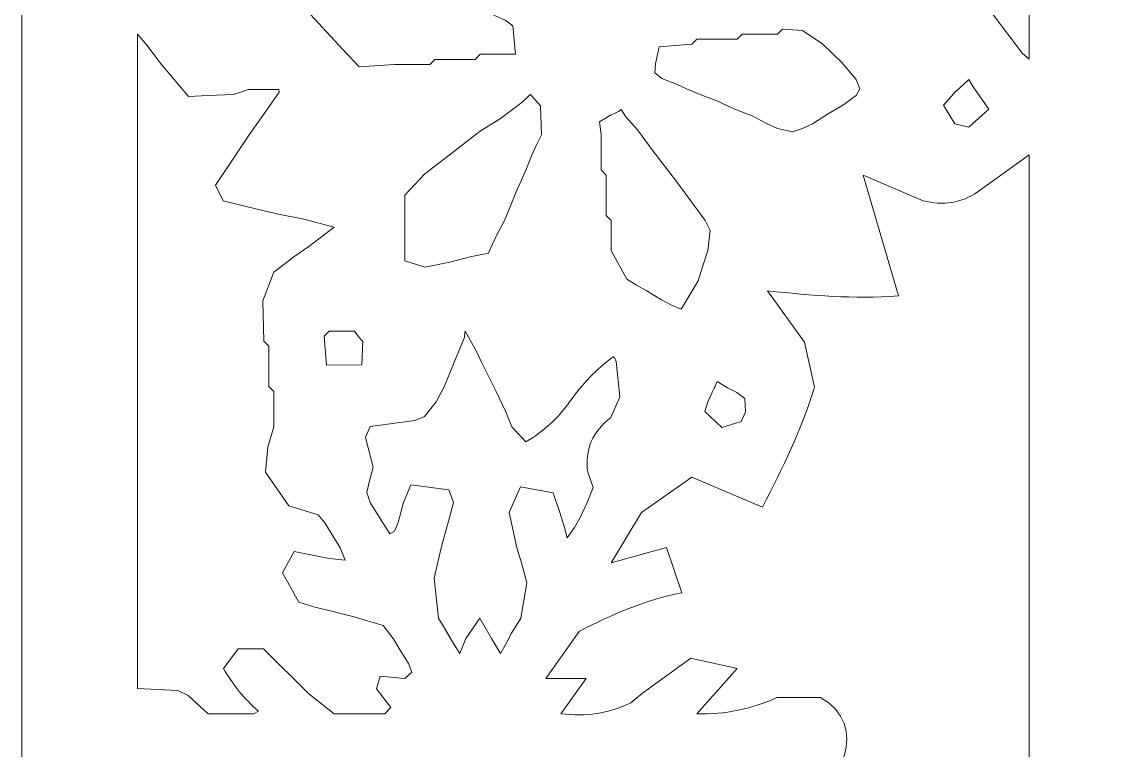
# Model space of a CAD drawing. Header units: centimetres. Extents: x -13.8 to 13.8, y -13.7 to 13.7.
# Drawn here: x 0.954 to 3.463, y 7.235 to 8.897 of the extents above; entities that cross this region are included whole.
import ezdxf

# ---------------------------------------------------------------- set-up
doc = ezdxf.new("R2010")
doc.units = ezdxf.units.CM
doc.header["$MEASUREMENT"] = 0
doc.layers.add('Layer 1', color=7, linetype='Continuous')

msp = doc.modelspace()

# ---------------------------------------------------------------- linework, layer by layer
at = {"layer": 'Layer 1', "lineweight": 0}
msp.add_lwpolyline([(0.95375, 0.85022), (13.77439, 0.85022), (13.77439, 13.67104), (0.95375, 13.67104), (0.95375, 0.85022)], close=True, dxfattribs=at)
at = {"layer": 'Layer 1', "color": 7, "lineweight": 0}
for points, knots in [([(3.23972, 9.98315), (3.23972, 9.98315), (3.25115, 9.97191), (3.25115, 9.97191), (3.25115, 9.97191), (3.25115, 9.97191), (3.25115, 8.81139), (3.25115, 8.81139), (3.25115, 8.81139), (3.25115, 8.81139), (3.23554, 8.82491), (3.23554, 8.82491), (3.23554, 8.82491), (3.23554, 8.82491), (3.2022, 8.86854), (3.2022, 8.86854), (3.2022, 8.86854), (3.2022, 8.86854), (3.16772, 8.91484), (3.16772, 8.91484), (3.16772, 8.91484), (3.16772, 8.91484), (3.1016, 8.94037), (3.1016, 8.94037), (3.1016, 8.94037), (3.1016, 8.94037), (3.00979, 8.93788), (3.00979, 8.93788), (3.00979, 8.93788), (3.00979, 8.93788), (2.99855, 8.92645), (2.99855, 8.92645), (2.99855, 8.92645), (2.99855, 8.92645), (2.94082, 8.92646), (2.94082, 8.92646), (2.94082, 8.92646), (2.94082, 8.92646), (2.93778, 8.94035), (2.93778, 8.94035), (2.93778, 8.94035), (2.93778, 8.94035), (2.9658, 8.98379), (2.9658, 8.98379), (2.9658, 8.98379), (2.9658, 8.98379), (2.98885, 9.01827), (2.98885, 9.01827), (2.98885, 9.01827), (2.98885, 9.01827), (3.01266, 9.05256), (3.01266, 9.05256), (3.01266, 9.05256), (3.01266, 9.05256), (3.046, 9.09847), (3.046, 9.09847), (3.046, 9.09847), (3.046, 9.09847), (3.06923, 9.13295), (3.06923, 9.13295), (3.06923, 9.13295), (3.06923, 9.13295), (3.05571, 9.18095), (3.05571, 9.18095), (3.05571, 9.18095), (3.05571, 9.18095), (2.99819, 9.19333), (2.99819, 9.19333), (2.99819, 9.19333), (2.99819, 9.19333), (2.94085, 9.20495), (2.94085, 9.20495), (2.94085, 9.20495), (2.94085, 9.20495), (2.89476, 9.21598), (2.89476, 9.21598), (2.89476, 9.21598), (2.89476, 9.21598), (2.83761, 9.22781), (2.83761, 9.22781), (2.83761, 9.22781), (2.83761, 9.22781), (2.82028, 9.23734), (2.82028, 9.23734), (2.82028, 9.23734), (2.82028, 9.23734), (2.81456, 9.2402), (2.81456, 9.2402), (2.81456, 9.2402), (2.81456, 9.2402), (2.83761, 9.26211), (2.83761, 9.26211), (2.83761, 9.26211), (2.83761, 9.26211), (2.88333, 9.29659), (2.88333, 9.29659), (2.88333, 9.29659), (2.88333, 9.29659), (2.92924, 9.33107), (2.92924, 9.33107), (2.92924, 9.33107), (2.92924, 9.33107), (2.96962, 9.37412), (2.96962, 9.37412), (2.96962, 9.37412), (2.96962, 9.37412), (2.96676, 9.44307), (2.96676, 9.44307), (2.96676, 9.44307), (2.96676, 9.44307), (2.96409, 9.54689), (2.96409, 9.54689), (2.96409, 9.54689), (2.96409, 9.54689), (2.95266, 9.55832), (2.95266, 9.55832), (2.95266, 9.55832), (2.95266, 9.55832), (2.95266, 9.65034), (2.95266, 9.65034), (2.95266, 9.65034), (2.95266, 9.65034), (2.9416, 9.68444), (2.9416, 9.68444), (2.9416, 9.68444), (2.9416, 9.68444), (2.91779, 9.72101), (2.91779, 9.72101), (2.91779, 9.72101), (2.91779, 9.72101), (2.94084, 9.73892), (2.94084, 9.73892), (2.94084, 9.73892), (2.94084, 9.73892), (2.97227, 9.7572), (2.97227, 9.7572), (2.97227, 9.7572), (2.97227, 9.7572), (2.98714, 9.78805), (2.98714, 9.78805), (2.98714, 9.78805), (2.98714, 9.78805), (2.98714, 9.91436), (2.98714, 9.91436), (2.98714, 9.91436), (2.98714, 9.91436), (2.99265, 9.91433), (2.99265, 9.91433), (2.99265, 9.91433), (2.99265, 9.91433), (3.03266, 9.88081), (3.03266, 9.88081), (3.03266, 9.88081), (3.03266, 9.88081), (3.06714, 9.85395), (3.06714, 9.85395), (3.06714, 9.85395), (3.09209, 9.82786), (3.11686, 9.80556), (3.14675, 9.78518), (3.14675, 9.78518), (3.14675, 9.78518), (3.17247, 9.8109), (3.17247, 9.8109), (3.17247, 9.8109), (3.17247, 9.8109), (3.18485, 9.84538), (3.18485, 9.84538), (3.18485, 9.84538), (3.18485, 9.84538), (3.19456, 9.86805), (3.19456, 9.86805), (3.19456, 9.86805), (3.19456, 9.86805), (3.20694, 9.90253), (3.20694, 9.90253), (3.20694, 9.90253), (3.20694, 9.90253), (3.21837, 9.93701), (3.21837, 9.93701), (3.21837, 9.93701), (3.21837, 9.93701), (3.22903, 9.96768), (3.22903, 9.96768), (3.22903, 9.96768), (3.22905, 9.96773), (3.23667, 9.97744), (3.23972, 9.98315)], [0, 0, 0, 0, 0.0208333, 0.0208333, 0.0208333, 0.0208333, 0.0416667, 0.0416667, 0.0416667, 0.0416667, 0.0625, 0.0625, 0.0625, 0.0625, 0.0833333, 0.0833333, 0.0833333, 0.0833333, 0.1041667, 0.1041667, 0.1041667, 0.1041667, 0.125, 0.125, 0.125, 0.125, 0.1458333, 0.1458333, 0.1458333, 0.1458333, 0.1666667, 0.1666667, 0.1666667, 0.1666667, 0.1875, 0.1875, 0.1875, 0.1875, 0.2083333, 0.2083333, 0.2083333, 0.2083333, 0.2291667, 0.2291667, 0.2291667, 0.2291667, 0.25, 0.25, 0.25, 0.25, 0.2708333, 0.2708333, 0.2708333, 0.2708333, 0.2916667, 0.2916667, 0.2916667, 0.2916667, 0.3125, 0.3125, 0.3125, 0.3125, 0.3333333, 0.3333333, 0.3333333, 0.3333333, 0.3541667, 0.3541667, 0.3541667, 0.3541667, 0.375, 0.375, 0.375, 0.375, 0.3958333, 0.3958333, 0.3958333, 0.3958333, 0.4166667, 0.4166667, 0.4166667, 0.4166667, 0.4375, 0.4375, 0.4375, 0.4375, 0.4583333, 0.4583333, 0.4583333, 0.4583333, 0.4791667, 0.4791667, 0.4791667, 0.4791667, 0.5, 0.5, 0.5, 0.5, 0.5208333, 0.5208333, 0.5208333, 0.5208333, 0.5416667, 0.5416667, 0.5416667, 0.5416667, 0.5625, 0.5625, 0.5625, 0.5625, 0.5833333, 0.5833333, 0.5833333, 0.5833333, 0.6041667, 0.6041667, 0.6041667, 0.6041667, 0.625, 0.625, 0.625, 0.625, 0.6458333, 0.6458333, 0.6458333, 0.6458333, 0.6666667, 0.6666667, 0.6666667, 0.6666667, 0.6875, 0.6875, 0.6875, 0.6875, 0.7083333, 0.7083333, 0.7083333, 0.7083333, 0.7291667, 0.7291667, 0.7291667, 0.7291667, 0.75, 0.75, 0.75, 0.75, 0.7708333, 0.7708333, 0.7708333, 0.7708333, 0.7916667, 0.7916667, 0.7916667, 0.7916667, 0.8125, 0.8125, 0.8125, 0.8125, 0.8333333, 0.8333333, 0.8333333, 0.8333333, 0.8541667, 0.8541667, 0.8541667, 0.8541667, 0.875, 0.875, 0.875, 0.875, 0.8958333, 0.8958333, 0.8958333, 0.8958333, 0.9166667, 0.9166667, 0.9166667, 0.9166667, 0.9375, 0.9375, 0.9375, 0.9375, 0.9583333, 0.9583333, 0.9583333, 0.9583333, 1, 1, 1, 1]), ([(1.75763, 9.02988), (1.75763, 9.02988), (1.79118, 9.01501), (1.79118, 9.01501), (1.79118, 9.01501), (1.79118, 9.01501), (1.81499, 9.00548), (1.81499, 9.00548), (1.81499, 9.00548), (1.81499, 9.00548), (1.84947, 8.99233), (1.84947, 8.99233), (1.84947, 8.99233), (1.84947, 8.99233), (1.87252, 8.98167), (1.87252, 8.98167), (1.87252, 8.98167), (1.87252, 8.98167), (1.907, 8.96376), (1.907, 8.96376), (1.907, 8.96376), (1.907, 8.96376), (1.94148, 8.95024), (1.94148, 8.95024), (1.94148, 8.95024), (1.94148, 8.95024), (1.97596, 8.93537), (1.97596, 8.93537), (1.97596, 8.93537), (1.97596, 8.93537), (1.99863, 8.92545), (1.99863, 8.92545), (1.99863, 8.92545), (1.99863, 8.92545), (2.05557, 8.90087), (2.05557, 8.90087), (2.05557, 8.90087), (2.05557, 8.90087), (2.07348, 8.88791), (2.07348, 8.88791), (2.07348, 8.88791), (2.07348, 8.88791), (2.0792, 8.82314), (2.0792, 8.82314), (2.0792, 8.82314), (2.0792, 8.82314), (1.99898, 8.82314), (1.99898, 8.82314), (1.99898, 8.82314), (1.99898, 8.82314), (1.98755, 8.81134), (1.98755, 8.81134), (1.98755, 8.81134), (1.98755, 8.81134), (1.89553, 8.81134), (1.89553, 8.81134), (1.89553, 8.81134), (1.89553, 8.81134), (1.8841, 8.79991), (1.8841, 8.79991), (1.8841, 8.79991), (1.8841, 8.79991), (1.80353, 8.79991), (1.80353, 8.79991), (1.80353, 8.79991), (1.80353, 8.79991), (1.72296, 8.79419), (1.72296, 8.79419), (1.72296, 8.79419), (1.72296, 8.79419), (1.6856, 8.83401), (1.6856, 8.83401), (1.6856, 8.83401), (1.6856, 8.83401), (1.61189, 8.91365), (1.61189, 8.91365), (1.61189, 8.91365), (1.61189, 8.91365), (1.63113, 8.95098), (1.63113, 8.95098), (1.63113, 8.95098), (1.63113, 8.95098), (1.65399, 8.96373), (1.65399, 8.96373), (1.65399, 8.96373), (1.65399, 8.96373), (1.68847, 8.98469), (1.68847, 8.98469), (1.68847, 8.98469), (1.68847, 8.98469), (1.71152, 8.99707), (1.71152, 8.99707), (1.71152, 8.99707), (1.71154, 8.99713), (1.75249, 9.02398), (1.75763, 9.02988)], [0, 0, 0, 0, 0.04, 0.04, 0.04, 0.04, 0.08, 0.08, 0.08, 0.08, 0.12, 0.12, 0.12, 0.12, 0.16, 0.16, 0.16, 0.16, 0.2, 0.2, 0.2, 0.2, 0.24, 0.24, 0.24, 0.24, 0.28, 0.28, 0.28, 0.28, 0.32, 0.32, 0.32, 0.32, 0.36, 0.36, 0.36, 0.36, 0.4, 0.4, 0.4, 0.4, 0.44, 0.44, 0.44, 0.44, 0.48, 0.48, 0.48, 0.48, 0.52, 0.52, 0.52, 0.52, 0.56, 0.56, 0.56, 0.56, 0.6, 0.6, 0.6, 0.6, 0.64, 0.64, 0.64, 0.64, 0.68, 0.68, 0.68, 0.68, 0.72, 0.72, 0.72, 0.72, 0.76, 0.76, 0.76, 0.76, 0.8, 0.8, 0.8, 0.8, 0.84, 0.84, 0.84, 0.84, 0.88, 0.88, 0.88, 0.88, 0.92, 0.92, 0.92, 0.92, 1, 1, 1, 1]), ([(1.21756, 8.86891), (1.21756, 8.86891), (1.2387, 8.84377), (1.2387, 8.84377), (1.2387, 8.84377), (1.2387, 8.84377), (1.27204, 8.79977), (1.27204, 8.79977), (1.27204, 8.79977), (1.27204, 8.79977), (1.33337, 8.72624), (1.33337, 8.72624), (1.33337, 8.72624), (1.33337, 8.72624), (1.37832, 8.7291), (1.37832, 8.7291), (1.37832, 8.7291), (1.37832, 8.7291), (1.43605, 8.73119), (1.43605, 8.73119), (1.43605, 8.73119), (1.43605, 8.73119), (1.47053, 8.74243), (1.47053, 8.74243), (1.47053, 8.74243), (1.47053, 8.74243), (1.53948, 8.74244), (1.53948, 8.74244), (1.53948, 8.74244), (1.53948, 8.74244), (1.54025, 8.73654), (1.54025, 8.73654), (1.54025, 8.73654), (1.54025, 8.73654), (1.49606, 8.67349), (1.49606, 8.67349), (1.49606, 8.67349), (1.49606, 8.67349), (1.47225, 8.63901), (1.47225, 8.63901), (1.47225, 8.63901), (1.47225, 8.63901), (1.42616, 8.57024), (1.42616, 8.57024), (1.42616, 8.57024), (1.42616, 8.57024), (1.39473, 8.52394), (1.39473, 8.52394), (1.39473, 8.52394), (1.39473, 8.52394), (1.41264, 8.48851), (1.41264, 8.48851), (1.41264, 8.48851), (1.41264, 8.48851), (1.49342, 8.46851), (1.49342, 8.46851), (1.49342, 8.46851), (1.49342, 8.46851), (1.53914, 8.45785), (1.53914, 8.45785), (1.53914, 8.45785), (1.53914, 8.45785), (1.59687, 8.44682), (1.59687, 8.44682), (1.59687, 8.44682), (1.59687, 8.44682), (1.66564, 8.42854), (1.66564, 8.42854), (1.66564, 8.42854), (1.66564, 8.42854), (1.60812, 8.38414), (1.60812, 8.38414), (1.60812, 8.38414), (1.60812, 8.38414), (1.57364, 8.36033), (1.57364, 8.36033), (1.57364, 8.36033), (1.57364, 8.36033), (1.52792, 8.32585), (1.52792, 8.32585), (1.52792, 8.32585), (1.52792, 8.32585), (1.50297, 8.25994), (1.50297, 8.25994), (1.50297, 8.25994), (1.50297, 8.25994), (1.50506, 8.16831), (1.50506, 8.16831), (1.50506, 8.16831), (1.50506, 8.16831), (1.51649, 8.15669), (1.51649, 8.15669), (1.51649, 8.15669), (1.51649, 8.15669), (1.51649, 8.06488), (1.51649, 8.06488), (1.51649, 8.06488), (1.51649, 8.06488), (1.52792, 8.05326), (1.52792, 8.05326), (1.52792, 8.05326), (1.52792, 8.05326), (1.52792, 7.97285), (1.52792, 7.97285), (1.52792, 7.97285), (1.52792, 7.97285), (1.5144, 7.92676), (1.5144, 7.92676), (1.5144, 7.92676), (1.5144, 7.92676), (1.5089, 7.86924), (1.5089, 7.86924), (1.5089, 7.86924), (1.5089, 7.86924), (1.56243, 7.79264), (1.56243, 7.79264), (1.56243, 7.79264), (1.56243, 7.79264), (1.62929, 7.77168), (1.62929, 7.77168), (1.62929, 7.77168), (1.62929, 7.77168), (1.64472, 7.75377), (1.64472, 7.75377), (1.64472, 7.75377), (1.64472, 7.75377), (1.6792, 7.69681), (1.6792, 7.69681), (1.6792, 7.69681), (1.6792, 7.69681), (1.69063, 7.66823), (1.69063, 7.66823), (1.69063, 7.66823), (1.69063, 7.66823), (1.65406, 7.67204), (1.65406, 7.67204), (1.65406, 7.67204), (1.65406, 7.67204), (1.57479, 7.68823), (1.57479, 7.68823), (1.57479, 7.68823), (1.57479, 7.68823), (1.54793, 7.63965), (1.54793, 7.63965), (1.54793, 7.63965), (1.54793, 7.63965), (1.58508, 7.57239), (1.58508, 7.57239), (1.58508, 7.57239), (1.58508, 7.57239), (1.61956, 7.56173), (1.61956, 7.56173), (1.61956, 7.56173), (1.61956, 7.56173), (1.66565, 7.5507), (1.66565, 7.5507), (1.66565, 7.5507), (1.66565, 7.5507), (1.71156, 7.5389), (1.71156, 7.5389), (1.71156, 7.5389), (1.71156, 7.5389), (1.77768, 7.51966), (1.77768, 7.51966), (1.77768, 7.51966), (1.77768, 7.51966), (1.80054, 7.49013), (1.80054, 7.49013), (1.80054, 7.49013), (1.80054, 7.49013), (1.81427, 7.46727), (1.81427, 7.46727), (1.81427, 7.46727), (1.81427, 7.46727), (1.83504, 7.43279), (1.83504, 7.43279), (1.83504, 7.43279), (1.83504, 7.43279), (1.84285, 7.41279), (1.84285, 7.41279), (1.84285, 7.41279), (1.84285, 7.41279), (1.82666, 7.39832), (1.82666, 7.39832), (1.82666, 7.39832), (1.82666, 7.39832), (1.77086, 7.40422), (1.77086, 7.40422), (1.77086, 7.40422), (1.77086, 7.40422), (1.76229, 7.37527), (1.76229, 7.37527), (1.76229, 7.37527), (1.76229, 7.37527), (1.79505, 7.33222), (1.79505, 7.33222), (1.79505, 7.33222), (1.79505, 7.33222), (1.78095, 7.31812), (1.78095, 7.31812), (1.78095, 7.31812), (1.78095, 7.31812), (1.66566, 7.31816), (1.66566, 7.31816), (1.66566, 7.31816), (1.66566, 7.31816), (1.60814, 7.36388), (1.60814, 7.36388), (1.60814, 7.36388), (1.60814, 7.36388), (1.5049, 7.46638), (1.5049, 7.46638), (1.5049, 7.46638), (1.5049, 7.46638), (1.44717, 7.46638), (1.44717, 7.46638), (1.44717, 7.46638), (1.44717, 7.46638), (1.41307, 7.42122), (1.41307, 7.42122), (1.41307, 7.42122), (1.43572, 7.38331), (1.46011, 7.35264), (1.49345, 7.32367), (1.49345, 7.32367), (1.49345, 7.32367), (1.48202, 7.31814), (1.48202, 7.31814), (1.48202, 7.31814), (1.48202, 7.31814), (1.37856, 7.31814), (1.37856, 7.31814), (1.37856, 7.31814), (1.37856, 7.31814), (1.33244, 7.35986), (1.33244, 7.35986), (1.33244, 7.35986), (1.33244, 7.35986), (1.30939, 7.37148), (1.30939, 7.37148), (1.30939, 7.37148), (1.30939, 7.37148), (1.21755, 7.37566), (1.21755, 7.37566), (1.21755, 7.37566), (1.21755, 7.37566), (1.21756, 8.86891), (1.21756, 8.86891)], [0, 0, 0, 0, 0.015873, 0.015873, 0.015873, 0.015873, 0.031746, 0.031746, 0.031746, 0.031746, 0.047619, 0.047619, 0.047619, 0.047619, 0.0634921, 0.0634921, 0.0634921, 0.0634921, 0.0793651, 0.0793651, 0.0793651, 0.0793651, 0.0952381, 0.0952381, 0.0952381, 0.0952381, 0.1111111, 0.1111111, 0.1111111, 0.1111111, 0.1269841, 0.1269841, 0.1269841, 0.1269841, 0.1428571, 0.1428571, 0.1428571, 0.1428571, 0.1587302, 0.1587302, 0.1587302, 0.1587302, 0.1746032, 0.1746032, 0.1746032, 0.1746032, 0.1904762, 0.1904762, 0.1904762, 0.1904762, 0.2063492, 0.2063492, 0.2063492, 0.2063492, 0.2222222, 0.2222222, 0.2222222, 0.2222222, 0.2380952, 0.2380952, 0.2380952, 0.2380952, 0.2539683, 0.2539683, 0.2539683, 0.2539683, 0.2698413, 0.2698413, 0.2698413, 0.2698413, 0.2857143, 0.2857143, 0.2857143, 0.2857143, 0.3015873, 0.3015873, 0.3015873, 0.3015873, 0.3174603, 0.3174603, 0.3174603, 0.3174603, 0.3333333, 0.3333333, 0.3333333, 0.3333333, 0.3492063, 0.3492063, 0.3492063, 0.3492063, 0.3650794, 0.3650794, 0.3650794, 0.3650794, 0.3809524, 0.3809524, 0.3809524, 0.3809524, 0.3968254, 0.3968254, 0.3968254, 0.3968254, 0.4126984, 0.4126984, 0.4126984, 0.4126984, 0.4285714, 0.4285714, 0.4285714, 0.4285714, 0.4444444, 0.4444444, 0.4444444, 0.4444444, 0.4603175, 0.4603175, 0.4603175, 0.4603175, 0.4761905, 0.4761905, 0.4761905, 0.4761905, 0.4920635, 0.4920635, 0.4920635, 0.4920635, 0.5079365, 0.5079365, 0.5079365, 0.5079365, 0.5238095, 0.5238095, 0.5238095, 0.5238095, 0.5396825, 0.5396825, 0.5396825, 0.5396825, 0.5555556, 0.5555556, 0.5555556, 0.5555556, 0.5714286, 0.5714286, 0.5714286, 0.5714286, 0.5873016, 0.5873016, 0.5873016, 0.5873016, 0.6031746, 0.6031746, 0.6031746, 0.6031746, 0.6190476, 0.6190476, 0.6190476, 0.6190476, 0.6349206, 0.6349206, 0.6349206, 0.6349206, 0.6507937, 0.6507937, 0.6507937, 0.6507937, 0.6666667, 0.6666667, 0.6666667, 0.6666667, 0.6825397, 0.6825397, 0.6825397, 0.6825397, 0.6984127, 0.6984127, 0.6984127, 0.6984127, 0.7142857, 0.7142857, 0.7142857, 0.7142857, 0.7301587, 0.7301587, 0.7301587, 0.7301587, 0.7460317, 0.7460317, 0.7460317, 0.7460317, 0.7619048, 0.7619048, 0.7619048, 0.7619048, 0.7777778, 0.7777778, 0.7777778, 0.7777778, 0.7936508, 0.7936508, 0.7936508, 0.7936508, 0.8095238, 0.8095238, 0.8095238, 0.8095238, 0.8253968, 0.8253968, 0.8253968, 0.8253968, 0.8412698, 0.8412698, 0.8412698, 0.8412698, 0.8571429, 0.8571429, 0.8571429, 0.8571429, 0.8730159, 0.8730159, 0.8730159, 0.8730159, 0.8888889, 0.8888889, 0.8888889, 0.8888889, 0.9047619, 0.9047619, 0.9047619, 0.9047619, 0.9206349, 0.9206349, 0.9206349, 0.9206349, 0.9365079, 0.9365079, 0.9365079, 0.9365079, 0.952381, 0.952381, 0.952381, 0.952381, 0.968254, 0.968254, 0.968254, 0.968254, 1, 1, 1, 1]), ([(2.68825, 8.88034), (2.68825, 8.88034), (2.73415, 8.8773), (2.73415, 8.8773), (2.73415, 8.8773), (2.73415, 8.8773), (2.78006, 8.84587), (2.78006, 8.84587), (2.78006, 8.84587), (2.78006, 8.84587), (2.82406, 8.80377), (2.82406, 8.80377), (2.82406, 8.80377), (2.82406, 8.80377), (2.85663, 8.76528), (2.85663, 8.76528), (2.85663, 8.76528), (2.85663, 8.76528), (2.86501, 8.74413), (2.86501, 8.74413), (2.86501, 8.74413), (2.86501, 8.74413), (2.85644, 8.72871), (2.85644, 8.72871), (2.85644, 8.72871), (2.85644, 8.72871), (2.82578, 8.70699), (2.82578, 8.70699), (2.82578, 8.70699), (2.82578, 8.70699), (2.7913, 8.68585), (2.7913, 8.68585), (2.7913, 8.68585), (2.7913, 8.68585), (2.75683, 8.66452), (2.75683, 8.66452), (2.75683, 8.66452), (2.75683, 8.66452), (2.73415, 8.65346), (2.73415, 8.65346), (2.73415, 8.65346), (2.73415, 8.65346), (2.71108, 8.64566), (2.71108, 8.64566), (2.71108, 8.64566), (2.71108, 8.64566), (2.6766, 8.65346), (2.6766, 8.65346), (2.6766, 8.65346), (2.6766, 8.65346), (2.65356, 8.66394), (2.65356, 8.66394), (2.65356, 8.66394), (2.65356, 8.66394), (2.61908, 8.68222), (2.61908, 8.68222), (2.61908, 8.68222), (2.61908, 8.68222), (2.58461, 8.69519), (2.58461, 8.69519), (2.58461, 8.69519), (2.58461, 8.69519), (2.56175, 8.70585), (2.56175, 8.70585), (2.56175, 8.70585), (2.56175, 8.70585), (2.53868, 8.71672), (2.53868, 8.71672), (2.53868, 8.71672), (2.53868, 8.71672), (2.5042, 8.72966), (2.5042, 8.72966), (2.5042, 8.72966), (2.5042, 8.72966), (2.46973, 8.74413), (2.46973, 8.74413), (2.46973, 8.74413), (2.46973, 8.74413), (2.44668, 8.7548), (2.44668, 8.7548), (2.44668, 8.7548), (2.44668, 8.7548), (2.41334, 8.76795), (2.41334, 8.76795), (2.41334, 8.76795), (2.41334, 8.76795), (2.39715, 8.78073), (2.39715, 8.78073), (2.39715, 8.78073), (2.39715, 8.78073), (2.39906, 8.80073), (2.39906, 8.80073), (2.39906, 8.80073), (2.39906, 8.80073), (2.40668, 8.83997), (2.40668, 8.83997), (2.40668, 8.83997), (2.40668, 8.83997), (2.48155, 8.84587), (2.48155, 8.84587), (2.48155, 8.84587), (2.48155, 8.84587), (2.49296, 8.85748), (2.49296, 8.85748), (2.49296, 8.85748), (2.49296, 8.85748), (2.58498, 8.85748), (2.58498, 8.85748), (2.58498, 8.85748), (2.58498, 8.85748), (2.59622, 8.86891), (2.59622, 8.86891), (2.59622, 8.86891), (2.59622, 8.86891), (2.677, 8.86891), (2.677, 8.86891), (2.677, 8.86891), (2.677, 8.86891), (2.68825, 8.88034), (2.68825, 8.88034)], [0, 0, 0, 0, 0.0322581, 0.0322581, 0.0322581, 0.0322581, 0.0645161, 0.0645161, 0.0645161, 0.0645161, 0.0967742, 0.0967742, 0.0967742, 0.0967742, 0.1290323, 0.1290323, 0.1290323, 0.1290323, 0.1612903, 0.1612903, 0.1612903, 0.1612903, 0.1935484, 0.1935484, 0.1935484, 0.1935484, 0.2258065, 0.2258065, 0.2258065, 0.2258065, 0.2580645, 0.2580645, 0.2580645, 0.2580645, 0.2903226, 0.2903226, 0.2903226, 0.2903226, 0.3225806, 0.3225806, 0.3225806, 0.3225806, 0.3548387, 0.3548387, 0.3548387, 0.3548387, 0.3870968, 0.3870968, 0.3870968, 0.3870968, 0.4193548, 0.4193548, 0.4193548, 0.4193548, 0.4516129, 0.4516129, 0.4516129, 0.4516129, 0.483871, 0.483871, 0.483871, 0.483871, 0.516129, 0.516129, 0.516129, 0.516129, 0.5483871, 0.5483871, 0.5483871, 0.5483871, 0.5806452, 0.5806452, 0.5806452, 0.5806452, 0.6129032, 0.6129032, 0.6129032, 0.6129032, 0.6451613, 0.6451613, 0.6451613, 0.6451613, 0.6774194, 0.6774194, 0.6774194, 0.6774194, 0.7096774, 0.7096774, 0.7096774, 0.7096774, 0.7419355, 0.7419355, 0.7419355, 0.7419355, 0.7741935, 0.7741935, 0.7741935, 0.7741935, 0.8064516, 0.8064516, 0.8064516, 0.8064516, 0.8387097, 0.8387097, 0.8387097, 0.8387097, 0.8709677, 0.8709677, 0.8709677, 0.8709677, 0.9032258, 0.9032258, 0.9032258, 0.9032258, 0.9354839, 0.9354839, 0.9354839, 0.9354839, 1, 1, 1, 1]), ([(3.11325, 8.76549), (3.11325, 8.76549), (3.12296, 8.74834), (3.12296, 8.74834), (3.12296, 8.74834), (3.12296, 8.74834), (3.15916, 8.6973), (3.15916, 8.6973), (3.15916, 8.6973), (3.15916, 8.6973), (3.11325, 8.65634), (3.11325, 8.65634), (3.11325, 8.65634), (3.11325, 8.65634), (3.08163, 8.66454), (3.08163, 8.66454), (3.08163, 8.66454), (3.08163, 8.66454), (3.05573, 8.70703), (3.05573, 8.70703), (3.05573, 8.70703), (3.05573, 8.70703), (3.07878, 8.73351), (3.07878, 8.73351), (3.07878, 8.73351), (3.07874, 8.73347), (3.10735, 8.75937), (3.11325, 8.76549)], [0, 0, 0, 0, 0.125, 0.125, 0.125, 0.125, 0.25, 0.25, 0.25, 0.25, 0.375, 0.375, 0.375, 0.375, 0.5, 0.5, 0.5, 0.5, 0.625, 0.625, 0.625, 0.625, 0.75, 0.75, 0.75, 0.75, 1, 1, 1, 1]), ([(2.11368, 8.7312), (2.11368, 8.7312), (2.13654, 8.7049), (2.13654, 8.7049), (2.13654, 8.7049), (2.13654, 8.7049), (2.13866, 8.63899), (2.13866, 8.63899), (2.13866, 8.63899), (2.13866, 8.63899), (2.12723, 8.61594), (2.12723, 8.61594), (2.12723, 8.61594), (2.12723, 8.61594), (2.11657, 8.59289), (2.11657, 8.59289), (2.11657, 8.59289), (2.11657, 8.59289), (2.10305, 8.55841), (2.10305, 8.55841), (2.10305, 8.55841), (2.10305, 8.55841), (2.09276, 8.53574), (2.09276, 8.53574), (2.09276, 8.53574), (2.09276, 8.53574), (2.0821, 8.51251), (2.0821, 8.51251), (2.0821, 8.51251), (2.0821, 8.51251), (2.06858, 8.47822), (2.06858, 8.47822), (2.06858, 8.47822), (2.06858, 8.47822), (2.05448, 8.44374), (2.05448, 8.44374), (2.05448, 8.44374), (2.05448, 8.44374), (2.0362, 8.40926), (2.0362, 8.40926), (2.0362, 8.40926), (2.0362, 8.40926), (2.02173, 8.37783), (2.02173, 8.37783), (2.02173, 8.37783), (2.02173, 8.37783), (2.01792, 8.36889), (2.01792, 8.36889), (2.01792, 8.36889), (2.01792, 8.36889), (1.97601, 8.36032), (1.97601, 8.36032), (1.97601, 8.36032), (1.97601, 8.36032), (1.92971, 8.34889), (1.92971, 8.34889), (1.92971, 8.34889), (1.92971, 8.34889), (1.87256, 8.33746), (1.87256, 8.33746), (1.87256, 8.33746), (1.87256, 8.33746), (1.82665, 8.35193), (1.82665, 8.35193), (1.82665, 8.35193), (1.82665, 8.35193), (1.82665, 8.50129), (1.82665, 8.50129), (1.82665, 8.50129), (1.82665, 8.50129), (1.87256, 8.55024), (1.87256, 8.55024), (1.87256, 8.55024), (1.87256, 8.55024), (1.91847, 8.58472), (1.91847, 8.58472), (1.91847, 8.58472), (1.91847, 8.58472), (1.99885, 8.64777), (1.99885, 8.64777), (1.99885, 8.64777), (1.99885, 8.64777), (2.04497, 8.67635), (2.04497, 8.67635), (2.04497, 8.67635), (2.04497, 8.67635), (2.08802, 8.70797), (2.08802, 8.70797), (2.08802, 8.70797), (2.08796, 8.70794), (2.10759, 8.72527), (2.11368, 8.7312)], [0, 0, 0, 0, 0.0416667, 0.0416667, 0.0416667, 0.0416667, 0.0833333, 0.0833333, 0.0833333, 0.0833333, 0.125, 0.125, 0.125, 0.125, 0.1666667, 0.1666667, 0.1666667, 0.1666667, 0.2083333, 0.2083333, 0.2083333, 0.2083333, 0.25, 0.25, 0.25, 0.25, 0.2916667, 0.2916667, 0.2916667, 0.2916667, 0.3333333, 0.3333333, 0.3333333, 0.3333333, 0.375, 0.375, 0.375, 0.375, 0.4166667, 0.4166667, 0.4166667, 0.4166667, 0.4583333, 0.4583333, 0.4583333, 0.4583333, 0.5, 0.5, 0.5, 0.5, 0.5416667, 0.5416667, 0.5416667, 0.5416667, 0.5833333, 0.5833333, 0.5833333, 0.5833333, 0.625, 0.625, 0.625, 0.625, 0.6666667, 0.6666667, 0.6666667, 0.6666667, 0.7083333, 0.7083333, 0.7083333, 0.7083333, 0.75, 0.75, 0.75, 0.75, 0.7916667, 0.7916667, 0.7916667, 0.7916667, 0.8333333, 0.8333333, 0.8333333, 0.8333333, 0.875, 0.875, 0.875, 0.875, 0.9166667, 0.9166667, 0.9166667, 0.9166667, 1, 1, 1, 1]), ([(2.32058, 8.6967), (2.32058, 8.6967), (2.33124, 8.68051), (2.33124, 8.68051), (2.33124, 8.68051), (2.33124, 8.68051), (2.35772, 8.65043), (2.35772, 8.65043), (2.35772, 8.65043), (2.35772, 8.65043), (2.39124, 8.60471), (2.39124, 8.60471), (2.39124, 8.60471), (2.39124, 8.60471), (2.44402, 8.53576), (2.44402, 8.53576), (2.44402, 8.53576), (2.44402, 8.53576), (2.4785, 8.48946), (2.4785, 8.48946), (2.4785, 8.48946), (2.4785, 8.48946), (2.51184, 8.44374), (2.51184, 8.44374), (2.51184, 8.44374), (2.51184, 8.44374), (2.52364, 8.42051), (2.52364, 8.42051), (2.52364, 8.42051), (2.52364, 8.42051), (2.51774, 8.37479), (2.51774, 8.37479), (2.51774, 8.37479), (2.51774, 8.37479), (2.50631, 8.34031), (2.50631, 8.34031), (2.50631, 8.34031), (2.50631, 8.34031), (2.49565, 8.30583), (2.49565, 8.30583), (2.49565, 8.30583), (2.49565, 8.30583), (2.45736, 8.24164), (2.45736, 8.24164), (2.45736, 8.24164), (2.45736, 8.24164), (2.43527, 8.2504), (2.43527, 8.2504), (2.43527, 8.2504), (2.43527, 8.2504), (2.41222, 8.26278), (2.41222, 8.26278), (2.41222, 8.26278), (2.41222, 8.26278), (2.37774, 8.28374), (2.37774, 8.28374), (2.37774, 8.28374), (2.37774, 8.28374), (2.35507, 8.29612), (2.35507, 8.29612), (2.35507, 8.29612), (2.35507, 8.29612), (2.33298, 8.30964), (2.33298, 8.30964), (2.33298, 8.30964), (2.33298, 8.30964), (2.29792, 8.37518), (2.29792, 8.37518), (2.29792, 8.37518), (2.29792, 8.37518), (2.29792, 8.44395), (2.29792, 8.44395), (2.29792, 8.44395), (2.29792, 8.44395), (2.28612, 8.45538), (2.28612, 8.45538), (2.28612, 8.45538), (2.28612, 8.45538), (2.28612, 8.5474), (2.28612, 8.5474), (2.28612, 8.5474), (2.28612, 8.5474), (2.27469, 8.55883), (2.27469, 8.55883), (2.27469, 8.55883), (2.27469, 8.55883), (2.27469, 8.63903), (2.27469, 8.63903), (2.27469, 8.63903), (2.27469, 8.63903), (2.27088, 8.66874), (2.27088, 8.66874), (2.27088, 8.66874), (2.27088, 8.66874), (2.29469, 8.68321), (2.29469, 8.68321), (2.29469, 8.68321), (2.29465, 8.68317), (2.31465, 8.69138), (2.32058, 8.6967)], [0, 0, 0, 0, 0.0384615, 0.0384615, 0.0384615, 0.0384615, 0.0769231, 0.0769231, 0.0769231, 0.0769231, 0.1153846, 0.1153846, 0.1153846, 0.1153846, 0.1538462, 0.1538462, 0.1538462, 0.1538462, 0.1923077, 0.1923077, 0.1923077, 0.1923077, 0.2307692, 0.2307692, 0.2307692, 0.2307692, 0.2692308, 0.2692308, 0.2692308, 0.2692308, 0.3076923, 0.3076923, 0.3076923, 0.3076923, 0.3461538, 0.3461538, 0.3461538, 0.3461538, 0.3846154, 0.3846154, 0.3846154, 0.3846154, 0.4230769, 0.4230769, 0.4230769, 0.4230769, 0.4615385, 0.4615385, 0.4615385, 0.4615385, 0.5, 0.5, 0.5, 0.5, 0.5384615, 0.5384615, 0.5384615, 0.5384615, 0.5769231, 0.5769231, 0.5769231, 0.5769231, 0.6153846, 0.6153846, 0.6153846, 0.6153846, 0.6538462, 0.6538462, 0.6538462, 0.6538462, 0.6923077, 0.6923077, 0.6923077, 0.6923077, 0.7307692, 0.7307692, 0.7307692, 0.7307692, 0.7692308, 0.7692308, 0.7692308, 0.7692308, 0.8076923, 0.8076923, 0.8076923, 0.8076923, 0.8461538, 0.8461538, 0.8461538, 0.8461538, 0.8846154, 0.8846154, 0.8846154, 0.8846154, 0.9230769, 0.9230769, 0.9230769, 0.9230769, 1, 1, 1, 1]), ([(3.25117, 8.59327), (3.25117, 8.59327), (3.25117, 5.92799), (3.25117, 5.92799), (3.25117, 5.92799), (3.25117, 5.92799), (3.07877, 6.05449), (3.07877, 6.05449), (3.07877, 6.05449), (3.07877, 6.05449), (2.87208, 5.97392), (2.87208, 5.97392), (2.87208, 5.97392), (2.90523, 6.07012), (2.92846, 6.16024), (2.94103, 6.26139), (2.94103, 6.26139), (2.94103, 6.26139), (2.73587, 6.24025), (2.73587, 6.24025), (2.73587, 6.24025), (2.73587, 6.24025), (2.66538, 6.23834), (2.66538, 6.23834), (2.66538, 6.23834), (2.66538, 6.23834), (2.75034, 6.37397), (2.75034, 6.37397), (2.75034, 6.37397), (2.75034, 6.37397), (2.75492, 6.47742), (2.75492, 6.47742), (2.75492, 6.47742), (2.75492, 6.47742), (2.6688, 6.68049), (2.6688, 6.68049), (2.6688, 6.68049), (2.6688, 6.68049), (2.64253, 6.7323), (2.64253, 6.7323), (2.64253, 6.7323), (2.64253, 6.7323), (2.48156, 6.66314), (2.48156, 6.66314), (2.48156, 6.66314), (2.48156, 6.66314), (2.35506, 6.74392), (2.35506, 6.74392), (2.35506, 6.74392), (2.35506, 6.74392), (2.29791, 6.85859), (2.29791, 6.85859), (2.29791, 6.85859), (2.29791, 6.85859), (2.42401, 6.82411), (2.42401, 6.82411), (2.42401, 6.82411), (2.42401, 6.82411), (2.45849, 6.92754), (2.45849, 6.92754), (2.45849, 6.92754), (2.45849, 6.92754), (2.26362, 6.98583), (2.26362, 6.98583), (2.26362, 6.98583), (2.26362, 6.98583), (2.20647, 7.02507), (2.20647, 7.02507), (2.20647, 7.02507), (2.20647, 7.02507), (2.13694, 7.12262), (2.13694, 7.12262), (2.13694, 7.12262), (2.13694, 7.12262), (2.24017, 7.12261), (2.24017, 7.12261), (2.24017, 7.12261), (2.24017, 7.12261), (2.18265, 7.20318), (2.18265, 7.20318), (2.18265, 7.20318), (2.18265, 7.20318), (2.30857, 7.18947), (2.30857, 7.18947), (2.30857, 7.18947), (2.30857, 7.18947), (2.36535, 7.15804), (2.36535, 7.15804), (2.36535, 7.15804), (2.36535, 7.15804), (2.51603, 7.03099), (2.51603, 7.03099), (2.51603, 7.03099), (2.51603, 7.03099), (2.58498, 7.09994), (2.58498, 7.09994), (2.58498, 7.09994), (2.58498, 7.09994), (2.49296, 7.20318), (2.49296, 7.20318), (2.49296, 7.20318), (2.57011, 7.19537), (2.63851, 7.17976), (2.70976, 7.14852), (2.70976, 7.14852), (2.83224, 7.13481), (2.88539, 7.29597), (2.7753, 7.35503), (2.7753, 7.35503), (2.7753, 7.35503), (2.6755, 7.35484), (2.6755, 7.35484), (2.6755, 7.35484), (2.6151, 7.32857), (2.5589, 7.31637), (2.49299, 7.31806), (2.49299, 7.31806), (2.49299, 7.31806), (2.58501, 7.42133), (2.58501, 7.42133), (2.58501, 7.42133), (2.58501, 7.42133), (2.4791, 7.44514), (2.4791, 7.44514), (2.4791, 7.44514), (2.4791, 7.44514), (2.3688, 7.36513), (2.3688, 7.36513), (2.3688, 7.36513), (2.3688, 7.36513), (2.34271, 7.34322), (2.34271, 7.34322), (2.34271, 7.34322), (2.28956, 7.31864), (2.24079, 7.31083), (2.18288, 7.31808), (2.18288, 7.31808), (2.18288, 7.31808), (2.24022, 7.39828), (2.24022, 7.39828), (2.24022, 7.39828), (2.24022, 7.39828), (2.14818, 7.39828), (2.14818, 7.39828), (2.14818, 7.39828), (2.14818, 7.39828), (2.22438, 7.50591), (2.22438, 7.50591), (2.22438, 7.50591), (2.30058, 7.54496), (2.37355, 7.57753), (2.45851, 7.59391), (2.45851, 7.59391), (2.45851, 7.59391), (2.42403, 7.69718), (2.42403, 7.69718), (2.42403, 7.69718), (2.42403, 7.69718), (2.29793, 7.6627), (2.29793, 7.6627), (2.29793, 7.6627), (2.29793, 7.6627), (2.3667, 7.77737), (2.3667, 7.77737), (2.3667, 7.77737), (2.3667, 7.77737), (2.48158, 7.85815), (2.48158, 7.85815), (2.48158, 7.85815), (2.48158, 7.85815), (2.64255, 7.7892), (2.64255, 7.7892), (2.64255, 7.7892), (2.68978, 7.88178), (2.73055, 7.96256), (2.76122, 8.06294), (2.76122, 8.06294), (2.76122, 8.06294), (2.73855, 8.16581), (2.73855, 8.16581), (2.73855, 8.16581), (2.73855, 8.16581), (2.65378, 8.28315), (2.65378, 8.28315), (2.65378, 8.28315), (2.75742, 8.27249), (2.84828, 8.26391), (2.95287, 8.27172), (2.95287, 8.27172), (2.95287, 8.27172), (2.87209, 8.54736), (2.87209, 8.54736), (2.87209, 8.54736), (2.87209, 8.54736), (3.00925, 8.48849), (3.00925, 8.48849), (3.00925, 8.48849), (3.05344, 8.47783), (3.09669, 8.4824), (3.1344, 8.50963), (3.1344, 8.50963), (3.1344, 8.50963), (3.25117, 8.59327), (3.25117, 8.59327)], [0, 0, 0, 0, 0.0192308, 0.0192308, 0.0192308, 0.0192308, 0.0384615, 0.0384615, 0.0384615, 0.0384615, 0.0576923, 0.0576923, 0.0576923, 0.0576923, 0.0769231, 0.0769231, 0.0769231, 0.0769231, 0.0961538, 0.0961538, 0.0961538, 0.0961538, 0.1153846, 0.1153846, 0.1153846, 0.1153846, 0.1346154, 0.1346154, 0.1346154, 0.1346154, 0.1538462, 0.1538462, 0.1538462, 0.1538462, 0.1730769, 0.1730769, 0.1730769, 0.1730769, 0.1923077, 0.1923077, 0.1923077, 0.1923077, 0.2115385, 0.2115385, 0.2115385, 0.2115385, 0.2307692, 0.2307692, 0.2307692, 0.2307692, 0.25, 0.25, 0.25, 0.25, 0.2692308, 0.2692308, 0.2692308, 0.2692308, 0.2884615, 0.2884615, 0.2884615, 0.2884615, 0.3076923, 0.3076923, 0.3076923, 0.3076923, 0.3269231, 0.3269231, 0.3269231, 0.3269231, 0.3461538, 0.3461538, 0.3461538, 0.3461538, 0.3653846, 0.3653846, 0.3653846, 0.3653846, 0.3846154, 0.3846154, 0.3846154, 0.3846154, 0.4038462, 0.4038462, 0.4038462, 0.4038462, 0.4230769, 0.4230769, 0.4230769, 0.4230769, 0.4423077, 0.4423077, 0.4423077, 0.4423077, 0.4615385, 0.4615385, 0.4615385, 0.4615385, 0.4807692, 0.4807692, 0.4807692, 0.4807692, 0.5, 0.5, 0.5, 0.5, 0.5192308, 0.5192308, 0.5192308, 0.5192308, 0.5384615, 0.5384615, 0.5384615, 0.5384615, 0.5576923, 0.5576923, 0.5576923, 0.5576923, 0.5769231, 0.5769231, 0.5769231, 0.5769231, 0.5961538, 0.5961538, 0.5961538, 0.5961538, 0.6153846, 0.6153846, 0.6153846, 0.6153846, 0.6346154, 0.6346154, 0.6346154, 0.6346154, 0.6538462, 0.6538462, 0.6538462, 0.6538462, 0.6730769, 0.6730769, 0.6730769, 0.6730769, 0.6923077, 0.6923077, 0.6923077, 0.6923077, 0.7115385, 0.7115385, 0.7115385, 0.7115385, 0.7307692, 0.7307692, 0.7307692, 0.7307692, 0.75, 0.75, 0.75, 0.75, 0.7692308, 0.7692308, 0.7692308, 0.7692308, 0.7884615, 0.7884615, 0.7884615, 0.7884615, 0.8076923, 0.8076923, 0.8076923, 0.8076923, 0.8269231, 0.8269231, 0.8269231, 0.8269231, 0.8461538, 0.8461538, 0.8461538, 0.8461538, 0.8653846, 0.8653846, 0.8653846, 0.8653846, 0.8846154, 0.8846154, 0.8846154, 0.8846154, 0.9038462, 0.9038462, 0.9038462, 0.9038462, 0.9230769, 0.9230769, 0.9230769, 0.9230769, 0.9423077, 0.9423077, 0.9423077, 0.9423077, 0.9615385, 0.9615385, 0.9615385, 0.9615385, 1, 1, 1, 1]), ([(1.65439, 8.19092), (1.65439, 8.19092), (1.71191, 8.19092), (1.71191, 8.19092), (1.71191, 8.19092), (1.71191, 8.19092), (1.72297, 8.17644), (1.72297, 8.17644), (1.72297, 8.17644), (1.72297, 8.17644), (1.73077, 8.16732), (1.73077, 8.16732), (1.73077, 8.16732), (1.73077, 8.16732), (1.72868, 8.11416), (1.72868, 8.11416), (1.72868, 8.11416), (1.72868, 8.11416), (1.64849, 8.11321), (1.64849, 8.11321), (1.64849, 8.11321), (1.64849, 8.11321), (1.64296, 8.1797), (1.64296, 8.1797), (1.64296, 8.1797), (1.64296, 8.1797), (1.65439, 8.19092), (1.65439, 8.19092)], [0, 0, 0, 0, 0.125, 0.125, 0.125, 0.125, 0.25, 0.25, 0.25, 0.25, 0.375, 0.375, 0.375, 0.375, 0.5, 0.5, 0.5, 0.5, 0.625, 0.625, 0.625, 0.625, 0.75, 0.75, 0.75, 0.75, 1, 1, 1, 1]), ([(1.96453, 8.19092), (1.96453, 8.19092), (1.99043, 8.14483), (1.99043, 8.14483), (1.99043, 8.14483), (1.99043, 8.14483), (2.00072, 8.12216), (2.00072, 8.12216), (2.00072, 8.12216), (2.00072, 8.12216), (2.0352, 8.05321), (2.0352, 8.05321), (2.0352, 8.05321), (2.0352, 8.05321), (2.05729, 8.00691), (2.05729, 8.00691), (2.05729, 8.00691), (2.05729, 8.00691), (2.07063, 7.97243), (2.07063, 7.97243), (2.07063, 7.97243), (2.07063, 7.97243), (2.10302, 7.93833), (2.10302, 7.93833), (2.10302, 7.93833), (2.14361, 7.9631), (2.17541, 7.99072), (2.20285, 8.03014), (2.20285, 8.03014), (2.23219, 8.07052), (2.26304, 8.10367), (2.30342, 8.13357), (2.30342, 8.13357), (2.30342, 8.13357), (2.30914, 8.12214), (2.30914, 8.12214), (2.30914, 8.12214), (2.30914, 8.12214), (2.31753, 8.04136), (2.31753, 8.04136), (2.31753, 8.04136), (2.31753, 8.04136), (2.29676, 7.99392), (2.29676, 7.99392), (2.29676, 7.99392), (2.25599, 7.96304), (2.23657, 7.92002), (2.24419, 7.86914), (2.24419, 7.86914), (2.24419, 7.86914), (2.25636, 7.83466), (2.25636, 7.83466), (2.25636, 7.83466), (2.25636, 7.83466), (2.24302, 7.80018), (2.24302, 7.80018), (2.24302, 7.80018), (2.24302, 7.80018), (2.22683, 7.7657), (2.22683, 7.7657), (2.22683, 7.7657), (2.22683, 7.7657), (2.21408, 7.74284), (2.21408, 7.74284), (2.21408, 7.74284), (2.21408, 7.74284), (2.19712, 7.71979), (2.19712, 7.71979), (2.19712, 7.71979), (2.19712, 7.71979), (2.19122, 7.74284), (2.19122, 7.74284), (2.19122, 7.74284), (2.19122, 7.74284), (2.18056, 7.77732), (2.18056, 7.77732), (2.18056, 7.77732), (2.18056, 7.77732), (2.16551, 7.82246), (2.16551, 7.82246), (2.16551, 7.82246), (2.16551, 7.82246), (2.09063, 7.83561), (2.09063, 7.83561), (2.09063, 7.83561), (2.09063, 7.83561), (2.06473, 7.77732), (2.06473, 7.77732), (2.06473, 7.77732), (2.06473, 7.77732), (2.08206, 7.69673), (2.08206, 7.69673), (2.08206, 7.69673), (2.08206, 7.69673), (2.09272, 7.66225), (2.09272, 7.66225), (2.09272, 7.66225), (2.09272, 7.66225), (2.1051, 7.61653), (2.1051, 7.61653), (2.1051, 7.61653), (2.1051, 7.61653), (2.09176, 7.53615), (2.09176, 7.53615), (2.09176, 7.53615), (2.09176, 7.53615), (2.07062, 7.50167), (2.07062, 7.50167), (2.07062, 7.50167), (2.07062, 7.50167), (2.05824, 7.47862), (2.05824, 7.47862), (2.05824, 7.47862), (2.05824, 7.47862), (2.0449, 7.45576), (2.0449, 7.45576), (2.0449, 7.45576), (2.0449, 7.45576), (2.0249, 7.49005), (2.0249, 7.49005), (2.0249, 7.49005), (2.0249, 7.49005), (1.99786, 7.53614), (1.99786, 7.53614), (1.99786, 7.53614), (1.99786, 7.53614), (1.96624, 7.49005), (1.96624, 7.49005), (1.96624, 7.49005), (1.96624, 7.49005), (1.95272, 7.45576), (1.95272, 7.45576), (1.95272, 7.45576), (1.95272, 7.45576), (1.93825, 7.47862), (1.93825, 7.47862), (1.93825, 7.47862), (1.93825, 7.47862), (1.91769, 7.5131), (1.91769, 7.5131), (1.91769, 7.5131), (1.91769, 7.5131), (1.90396, 7.53615), (1.90396, 7.53615), (1.90396, 7.53615), (1.90396, 7.53615), (1.89348, 7.62778), (1.89348, 7.62778), (1.89348, 7.62778), (1.89348, 7.62778), (1.90967, 7.69673), (1.90967, 7.69673), (1.90967, 7.69673), (1.90967, 7.69673), (1.92909, 7.76568), (1.92909, 7.76568), (1.92909, 7.76568), (1.92909, 7.76568), (1.93766, 7.80016), (1.93766, 7.80016), (1.93766, 7.80016), (1.93766, 7.80016), (1.927, 7.82874), (1.927, 7.82874), (1.927, 7.82874), (1.927, 7.82874), (1.84069, 7.84036), (1.84069, 7.84036), (1.84069, 7.84036), (1.84069, 7.84036), (1.82354, 7.80017), (1.82354, 7.80017), (1.82354, 7.80017), (1.82354, 7.80017), (1.81211, 7.75426), (1.81211, 7.75426), (1.81211, 7.75426), (1.81211, 7.75426), (1.80354, 7.73502), (1.80354, 7.73502), (1.80354, 7.73502), (1.80354, 7.73502), (1.79288, 7.72854), (1.79288, 7.72854), (1.79288, 7.72854), (1.79288, 7.72854), (1.76907, 7.76569), (1.76907, 7.76569), (1.76907, 7.76569), (1.76907, 7.76569), (1.74811, 7.80017), (1.74811, 7.80017), (1.74811, 7.80017), (1.74811, 7.80017), (1.74012, 7.82322), (1.74012, 7.82322), (1.74012, 7.82322), (1.74012, 7.82322), (1.74525, 7.84627), (1.74525, 7.84627), (1.74525, 7.84627), (1.74525, 7.84627), (1.75459, 7.88075), (1.75459, 7.88075), (1.75459, 7.88075), (1.75459, 7.88075), (1.73744, 7.94877), (1.73744, 7.94877), (1.73744, 7.94877), (1.73744, 7.94877), (1.7481, 7.97354), (1.7481, 7.97354), (1.7481, 7.97354), (1.7481, 7.97354), (1.84946, 7.98688), (1.84946, 7.98688), (1.84946, 7.98688), (1.84946, 7.98688), (1.87155, 7.99659), (1.87155, 7.99659), (1.87155, 7.99659), (1.87155, 7.99659), (1.89841, 8.03011), (1.89841, 8.03011), (1.89841, 8.03011), (1.89841, 8.03011), (1.91669, 8.0644), (1.91669, 8.0644), (1.91669, 8.0644), (1.91669, 8.0644), (1.94032, 8.12213), (1.94032, 8.12213), (1.94032, 8.12213), (1.94032, 8.12213), (1.96241, 8.17547), (1.96241, 8.17547), (1.96241, 8.17547), (1.96244, 8.17549), (1.96413, 8.18406), (1.96453, 8.19092)], [0, 0, 0, 0, 0.0163934, 0.0163934, 0.0163934, 0.0163934, 0.0327869, 0.0327869, 0.0327869, 0.0327869, 0.0491803, 0.0491803, 0.0491803, 0.0491803, 0.0655738, 0.0655738, 0.0655738, 0.0655738, 0.0819672, 0.0819672, 0.0819672, 0.0819672, 0.0983607, 0.0983607, 0.0983607, 0.0983607, 0.1147541, 0.1147541, 0.1147541, 0.1147541, 0.1311475, 0.1311475, 0.1311475, 0.1311475, 0.147541, 0.147541, 0.147541, 0.147541, 0.1639344, 0.1639344, 0.1639344, 0.1639344, 0.1803279, 0.1803279, 0.1803279, 0.1803279, 0.1967213, 0.1967213, 0.1967213, 0.1967213, 0.2131148, 0.2131148, 0.2131148, 0.2131148, 0.2295082, 0.2295082, 0.2295082, 0.2295082, 0.2459016, 0.2459016, 0.2459016, 0.2459016, 0.2622951, 0.2622951, 0.2622951, 0.2622951, 0.2786885, 0.2786885, 0.2786885, 0.2786885, 0.295082, 0.295082, 0.295082, 0.295082, 0.3114754, 0.3114754, 0.3114754, 0.3114754, 0.3278689, 0.3278689, 0.3278689, 0.3278689, 0.3442623, 0.3442623, 0.3442623, 0.3442623, 0.3606557, 0.3606557, 0.3606557, 0.3606557, 0.3770492, 0.3770492, 0.3770492, 0.3770492, 0.3934426, 0.3934426, 0.3934426, 0.3934426, 0.4098361, 0.4098361, 0.4098361, 0.4098361, 0.4262295, 0.4262295, 0.4262295, 0.4262295, 0.442623, 0.442623, 0.442623, 0.442623, 0.4590164, 0.4590164, 0.4590164, 0.4590164, 0.4754098, 0.4754098, 0.4754098, 0.4754098, 0.4918033, 0.4918033, 0.4918033, 0.4918033, 0.5081967, 0.5081967, 0.5081967, 0.5081967, 0.5245902, 0.5245902, 0.5245902, 0.5245902, 0.5409836, 0.5409836, 0.5409836, 0.5409836, 0.557377, 0.557377, 0.557377, 0.557377, 0.5737705, 0.5737705, 0.5737705, 0.5737705, 0.5901639, 0.5901639, 0.5901639, 0.5901639, 0.6065574, 0.6065574, 0.6065574, 0.6065574, 0.6229508, 0.6229508, 0.6229508, 0.6229508, 0.6393443, 0.6393443, 0.6393443, 0.6393443, 0.6557377, 0.6557377, 0.6557377, 0.6557377, 0.6721311, 0.6721311, 0.6721311, 0.6721311, 0.6885246, 0.6885246, 0.6885246, 0.6885246, 0.704918, 0.704918, 0.704918, 0.704918, 0.7213115, 0.7213115, 0.7213115, 0.7213115, 0.7377049, 0.7377049, 0.7377049, 0.7377049, 0.7540984, 0.7540984, 0.7540984, 0.7540984, 0.7704918, 0.7704918, 0.7704918, 0.7704918, 0.7868852, 0.7868852, 0.7868852, 0.7868852, 0.8032787, 0.8032787, 0.8032787, 0.8032787, 0.8196721, 0.8196721, 0.8196721, 0.8196721, 0.8360656, 0.8360656, 0.8360656, 0.8360656, 0.852459, 0.852459, 0.852459, 0.852459, 0.8688525, 0.8688525, 0.8688525, 0.8688525, 0.8852459, 0.8852459, 0.8852459, 0.8852459, 0.9016393, 0.9016393, 0.9016393, 0.9016393, 0.9180328, 0.9180328, 0.9180328, 0.9180328, 0.9344262, 0.9344262, 0.9344262, 0.9344262, 0.9508197, 0.9508197, 0.9508197, 0.9508197, 0.9672131, 0.9672131, 0.9672131, 0.9672131, 1, 1, 1, 1]), ([(2.53907, 8.07625), (2.53907, 8.07625), (2.56288, 8.06178), (2.56288, 8.06178), (2.56288, 8.06178), (2.56288, 8.06178), (2.58384, 8.05112), (2.58384, 8.05112), (2.58384, 8.05112), (2.58384, 8.05112), (2.60212, 8.0376), (2.60212, 8.0376), (2.60212, 8.0376), (2.60212, 8.0376), (2.60381, 8.00693), (2.60381, 8.00693), (2.60381, 8.00693), (2.60381, 8.00693), (2.5941, 7.98521), (2.5941, 7.98521), (2.5941, 7.98521), (2.5941, 7.98521), (2.5501, 7.97148), (2.5501, 7.97148), (2.5501, 7.97148), (2.5501, 7.97148), (2.51105, 8.00805), (2.51105, 8.00805), (2.51105, 8.00805), (2.51105, 8.00805), (2.51772, 8.03014), (2.51772, 8.03014), (2.51772, 8.03014), (2.51772, 8.03014), (2.52725, 8.04996), (2.52725, 8.04996), (2.52725, 8.04996), (2.52725, 8.04995), (2.53698, 8.06995), (2.53907, 8.07625)], [0, 0, 0, 0, 0.0909091, 0.0909091, 0.0909091, 0.0909091, 0.1818182, 0.1818182, 0.1818182, 0.1818182, 0.2727273, 0.2727273, 0.2727273, 0.2727273, 0.3636364, 0.3636364, 0.3636364, 0.3636364, 0.4545455, 0.4545455, 0.4545455, 0.4545455, 0.5454545, 0.5454545, 0.5454545, 0.5454545, 0.6363636, 0.6363636, 0.6363636, 0.6363636, 0.7272727, 0.7272727, 0.7272727, 0.7272727, 0.8181818, 0.8181818, 0.8181818, 0.8181818, 1, 1, 1, 1])]:
    msp.add_open_spline(points, degree=3, knots=knots, dxfattribs=at)

doc.saveas('drawing.dxf')
